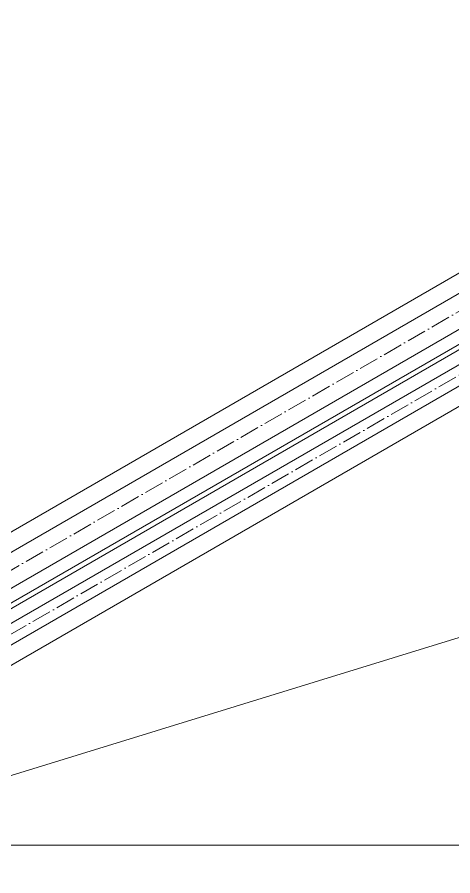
# Model space of a CAD drawing. Header units: millimetres. Extents: x -88595 to 880822, y -1054509 to -148035.
# Drawn here: x 382207.3 to 382430.1, y -315164 to -314725.2 of the extents above; entities that cross this region are included whole.
import ezdxf

# ---------------------------------------------------------------- set-up
doc = ezdxf.new("R2010")
doc.units = ezdxf.units.MM
doc.linetypes.add('$12$ADSK_Осевая', pattern=[14, 10, -2, 0, -2])
for name, color, linetype, lineweight in [('Изоляция', 7, 'Continuous', 18), ('Марки', 7, 'Continuous', 20), ('Трубопровод', 7, 'Continuous', 18)]:
    doc.layers.add(name, color=color, linetype=linetype, lineweight=lineweight)

msp = doc.modelspace()

# ---------------------------------------------------------------- linework, layer by layer
at = {"layer": 'Изоляция', "color": 190, "true_color": 0x8000ff}
for p, q in [((385440.87, -313155.89), (382014.69, -315134)), ((382028.45, -315157.83), (385454.63, -313179.73))]:
    msp.add_line(p, q, dxfattribs=at)
at = {"layer": 'Изоляция', "color": 134, "true_color": 0x00a6a6}
for p, q in [((385350.26, -313171.88), (382024.14, -315092.21)), ((382041.08, -315121.55), (385367.2, -313201.22))]:
    msp.add_line(p, q, dxfattribs=at)
at = {"layer": 'Марки'}
for p, q in [((382037.77, -315163.98), (383342.76, -314762.03)), ((382082.94, -315148.34), (383342.76, -315148.34))]:
    msp.add_line(p, q, dxfattribs=at)
at = {"layer": 'Трубопровод', "color": 190, "true_color": 0x8000ff}
for p, q in [((385445.37, -313163.69), (382017.18, -315142.96)), ((382021.94, -315151.2), (385450.13, -313171.93))]:
    msp.add_line(p, q, dxfattribs=at)
at = {"layer": 'Трубопровод', "color": 190, "linetype": '$12$ADSK_Осевая', "true_color": 0x8000ff}
msp.add_line((385447.75, -313167.81), (382019.56, -315147.08), dxfattribs=at)
msp.add_line((385447.75, -313167.81), (382019.56, -315147.08), dxfattribs=at)
at = {"layer": 'Трубопровод', "color": 134, "true_color": 0x00a6a6}
for p, q in [((385354.76, -313179.67), (382024.07, -315102.64)), ((382032.01, -315116.4), (385362.7, -313193.42))]:
    msp.add_line(p, q, dxfattribs=at)
at = {"layer": 'Трубопровод', "color": 134, "linetype": '$12$ADSK_Осевая', "true_color": 0x00a6a6}
msp.add_line((385358.73, -313186.55), (382028.04, -315109.52), dxfattribs=at)
msp.add_line((385358.73, -313186.55), (382028.04, -315109.52), dxfattribs=at)

doc.saveas('drawing.dxf')
